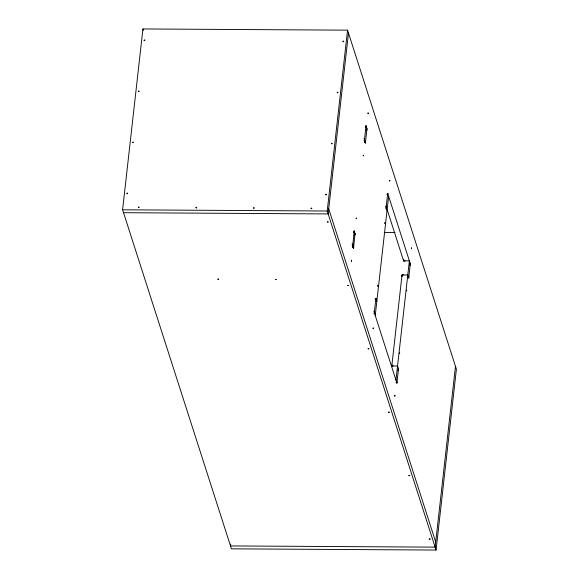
<?xml version="1.0" encoding="UTF-8"?>
<svg xmlns="http://www.w3.org/2000/svg" width="579" height="579" viewBox="0 0 579 579"><rect width="100%" height="100%" fill="white"/><g stroke="black" fill="none" stroke-linecap="round" stroke-linejoin="round"><path stroke-width="0.87" d="M122.596 209.801L142.933 28.95L347.552 30.166L456.404 369.199L436.067 550.05L231.448 548.834L122.596 209.801L327.215 211.017L436.067 550.05M230.717 544.137L230.514 545.925L435.14 547.141L455.47 366.297M327.215 211.017L347.552 30.166M348.486 33.075L328.148 213.926L123.53 212.703M375.235 315.548L388.639 196.303M395.964 380.121L409.375 260.876L403.621 260.847M351.54 261.194L351.547 260.275M385.028 223.559L385.028 222.64M394.82 395.233L394.82 396.181M351.489 260.268L351.489 261.216M384.977 222.633L384.97 223.581M394.885 396.137L394.878 395.247M368.128 113.687L368.121 112.76L368.07 113.708M377.921 285.367L377.921 286.308M377.971 286.294L377.978 285.375M411.459 248.659L411.459 247.74L411.401 248.673M375.88 298.453L375.735 299.705L375.011 299.698M366.037 125.846L365.885 127.098L365.168 127.098M354.218 230.97C353.986 231.347 356.476 235.559 354.312 235.219M387.698 193.335L387.554 194.587L386.83 194.58M389.739 180.25L389.739 181.191L389.797 180.257M365.4 142.991L365.544 141.804L364.821 141.754M353.581 248.109L353.726 246.922L353.002 246.871M364.654 140.711L363.945 140.697M352.835 245.829L352.126 245.814M386.323 208.194L385.614 208.179M374.504 313.311L373.795 313.297M408.723 277.971L408.875 276.719L408.152 276.719M396.904 383.088L397.056 381.894L396.333 381.836M365.53 126.562L366.254 126.569L366.138 125.882M366.131 130.101L366.883 130.029L366.876 128.176M363.858 138.75L364.575 138.75L364.567 140.704M364.452 142.282L365.175 142.282L365.306 142.999M387.199 194.052L387.916 194.052L387.785 193.335M385.52 206.233L386.244 206.233L386.236 208.187M353.711 231.68L354.435 231.687L354.319 230.999M353.349 232.215L354.066 232.215L354.167 231.057L352.749 245.822M384.239 232.454L395.066 232.519M352.039 243.868C353.718 243.26 351.366 247.747 353.566 248.065L355.036 233.265M352.633 247.399L353.356 247.407L353.487 248.116M409.462 265.066L410.221 264.994L410.193 263.119M407.79 277.247L408.506 277.254L408.636 277.971M375.38 299.169L376.104 299.169L375.974 298.467M373.701 311.35L374.425 311.35L374.418 313.304M397.643 370.184L398.403 370.111L398.374 368.237M395.971 382.364L396.687 382.372L396.818 383.088M403.758 259.602L403.874 259.971M387.04 209.207L403.628 260.948A1.006 0.861 -17.8 0 0 405.018 260.854M387.054 210.43L386.121 207.521L387.706 193.393L410.308 263.785L408.716 277.913L407.782 275.003L402.029 274.974L391.802 365.964A1.006 0.861 -17.8 0 0 393.199 365.971M401.667 275.59L402.007 276.574M376.82 301.42L375.887 298.511L374.302 312.638L396.897 383.03L398.49 368.903L397.556 365.993L391.802 365.964A1.006 0.861 -17.8 0 1 391.94 364.719L392.287 365.812M391.578 365.342L391.874 366.246M328.72 208.838L435.712 542.06M142.933 28.95L143.397 30.405M403.65 260.876A1.006 0.861 -17.8 0 1 403.679 259.674M401.891 276.212A1.006 0.861 -17.8 0 1 402.029 274.974A1.006 0.861 -17.8 0 1 403.433 274.982M356.186 218.334C356.36 219.745 356.403 216.951 356.186 218.283M363.236 155.599C363.431 157.003 363.438 154.13 363.236 155.599M373.086 328.199C373.26 329.603 373.317 326.831 373.086 328.199M399.517 353.299C399.72 354.674 399.72 351.844 399.517 353.248M406.574 290.571C406.762 291.975 406.784 289.095 406.574 290.571M126.837 193.422C127.655 194.862 128.198 192.011 126.844 193.386M132.577 142.369C133.59 143.766 133.662 140.936 132.577 142.369M138.316 91.316C139.221 92.705 139.604 89.919 138.338 91.243M144.055 40.269C144.967 41.695 145.242 38.844 144.062 40.226M138.388 207.347C139.438 208.751 139.394 205.863 138.388 207.347M195.941 207.687C196.788 209.135 197.258 206.24 195.941 207.687M253.486 208.035C254.543 209.374 254.557 206.645 253.508 207.955M311.039 208.375C311.965 209.793 312.262 206.942 311.046 208.339M325.702 194.609C326.665 196.035 326.838 193.125 325.709 194.566M331.441 143.556C332.549 144.938 332.411 142.087 331.441 143.556M337.181 92.502C338.114 93.878 338.433 91.113 337.202 92.423M342.92 41.449C343.781 42.868 344.281 40.031 342.927 41.413M366.037 125.911L364.452 140.038L365.385 142.948L366.97 128.813L366.008 125.896M217.784 279.1L218.746 279.244L217.791 279.078M275.336 279.447L276.299 279.585L275.343 279.425M327.381 221.909L328.351 222.047L327.388 221.887M347.74 285.324L348.71 285.461L347.755 285.302M368.106 348.739L369.069 348.876L368.114 348.717M388.466 412.154L389.428 412.291L388.473 412.132M408.825 475.569L409.794 475.685L408.825 475.569M429.184 538.984L430.154 539.1L429.184 538.984"/></g></svg>
